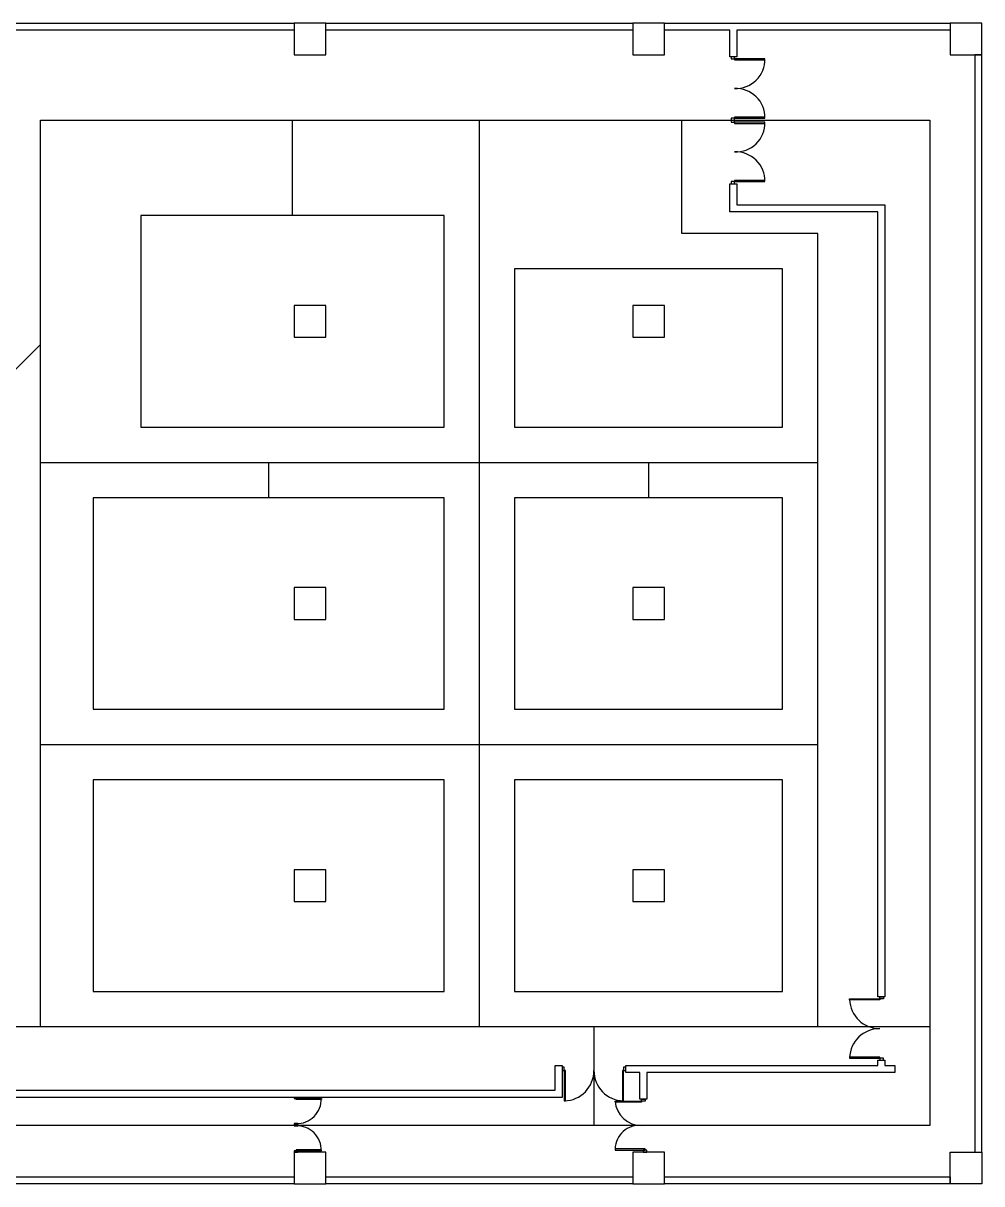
# Model space of a CAD drawing. Header units: centimetres. Extents: x -586 to 10005, y 1793 to 5385.
# Drawn here: x 7286 to 10005, y 2010 to 5300 of the extents above; entities that cross this region are included whole.
import ezdxf

# ---------------------------------------------------------------- set-up
doc = ezdxf.new("R2010")
doc.units = ezdxf.units.CM
doc.header["$MEASUREMENT"] = 0
for name, color, linetype in [('Coffee', 5, 'Continuous'), ('Doors', 4, 'Continuous'), ('Path', 3, 'Continuous'), ('Walls', 6, 'Continuous')]:
    doc.layers.add(name, color=color, linetype=linetype)

msp = doc.modelspace()

# ---------------------------------------------------------------- linework, layer by layer
at = {"layer": 'Coffee'}
for points in [[(7619.5, 4154.8), (8479.5, 4154.8), (8479.5, 4754.8), (7619.5, 4754.8)], [(8679.5, 4154.8), (9439.5, 4154.8), (9439.5, 4603.5), (8679.5, 4603.5)], [(7484.5, 3354.8), (8479.5, 3354.8), (8479.5, 3954.8), (7484.5, 3954.8)], [(8679.5, 3354.8), (9439.5, 3354.8), (9439.5, 3954.8), (8679.5, 3954.8)], [(7484.5, 2554.8), (8479.5, 2554.8), (8479.5, 3154.8), (7484.5, 3154.8)], [(8679.5, 2554.8), (9439.5, 2554.8), (9439.5, 3154.8), (8679.5, 3154.8)]]:
    msp.add_lwpolyline(points, close=True, dxfattribs=at)
at = {"layer": 'Doors'}
for points in [[(9293.5, 5198.8), (9303.5, 5198.8), (9303.5, 5204.8), (9293.5, 5204.8)], [(9303.5, 5195.8), (9389.5, 5195.8), (9389.5, 5198.8), (9303.5, 5198.8)], [(9303.5, 5030.8), (9389.5, 5030.8), (9389.5, 5033.8), (9303.5, 5033.8)], [(9293.5, 5018.8), (9303.5, 5018.8), (9303.5, 5030.8), (9293.5, 5030.8)], [(9303.5, 5015.8), (9389.5, 5015.8), (9389.5, 5018.8), (9303.5, 5018.8)], [(9293.5, 4844.8), (9303.5, 4844.8), (9303.5, 4850.8), (9293.5, 4850.8)], [(9303.5, 4850.8), (9389.5, 4850.8), (9389.5, 4853.8), (9303.5, 4853.8)], [(9629.5, 2533.8), (9715.5, 2533.8), (9715.5, 2530.8), (9629.5, 2530.8)], [(9715.5, 2539.8), (9725.5, 2539.8), (9725.5, 2533.8), (9715.5, 2533.8)], [(8814.5, 2330.8), (8820.5, 2330.8), (8820.5, 2340.8), (8814.5, 2340.8)], [(8988.5, 2330.8), (8994.5, 2330.8), (8994.5, 2340.8), (8988.5, 2340.8)], [(9629.5, 2365.8), (9715.5, 2365.8), (9715.5, 2368.8), (9629.5, 2368.8)], [(9715.5, 2359.8), (9725.5, 2359.8), (9725.5, 2365.8), (9715.5, 2365.8)], [(8820.5, 2244.8), (8823.5, 2244.8), (8823.5, 2330.8), (8820.5, 2330.8)], [(8985.5, 2244.8), (8988.5, 2244.8), (8988.5, 2330.8), (8985.5, 2330.8)], [(8054.5, 2251.8), (8064.5, 2251.8), (8064.5, 2254.8), (8054.5, 2254.8), (8054.5, 2251.8)], [(8059.5, 2251.8), (8131.5, 2251.8), (8131.5, 2248.8), (8059.5, 2248.8)], [(8964.5, 2243.8), (9039.5, 2243.8), (9039.5, 2240.8), (8964.5, 2240.8)], [(9039.5, 2249.8), (9049.5, 2249.8), (9049.5, 2244), (9039.5, 2244)], [(8054.5, 2177.3), (8064.5, 2177.3), (8064.5, 2180.3), (8054.5, 2180.3), (8054.5, 2177.3)], [(8054.5, 2174.3), (8064.5, 2174.3), (8064.5, 2177.3), (8054.5, 2177.3), (8054.5, 2174.3)], [(8059.5, 2102.8), (8131.5, 2102.8), (8131.5, 2105.8), (8059.5, 2105.8)], [(8964.5, 2105.1), (9049.5, 2104.8), (9049.5, 2108.6), (8964.5, 2108.8)], [(8054.5, 2099.8), (8064.5, 2099.8), (8064.5, 2102.8), (8054.5, 2102.8), (8054.5, 2099.8)], [(9044.5, 2099.8), (9054.5, 2099.8), (9054.5, 2104.8), (9044.5, 2104.8)]]:
    msp.add_lwpolyline(points, close=True, dxfattribs=at)
for centre, radius, start, end in [((9307, 5197.3), 82.6, 267.611, 1.0409), ((9307, 5032.3), 82.6, 358.9591, 92.389), ((9307, 5017.3), 82.6, 267.611, 1.0409), ((9307, 4852.3), 82.6, 358.9591, 92.389), ((9715.2, 2535.6), 85.8, 182.1862, 270.1937), ((9715.2, 2364), 85.8, 89.8063, 177.8138), ((8818.8, 2330.5), 85.7, 271.1543, 0.1938), ((8990.2, 2330.5), 85.7, 179.8062, 268.8457), ((8061.5, 2250.3), 70, 268.3652, 1.2275), ((9039.5, 2250.1), 75.3, 184.7719, 270), ((8061.5, 2104.3), 70, 358.7725, 91.6348), ((9032.4, 2107.3), 67.9, 83.9718, 178.7112)]:
    msp.add_arc(centre, radius, start, end, dxfattribs=at)
at = {"layer": 'Path'}
for p, q in [((7334.5, 5024.8), (9857.1, 5024.8)), ((7334.5, 2454.8), (7334.5, 5024.8)), ((8049.5, 4754.8), (8049.5, 5024.8)), ((8579.5, 2454.8), (8579.5, 5024.8)), ((9154, 4703.5), (9154, 5024.8)), ((9857.1, 5024.8), (9857, 2174.8)), ((9539.5, 4703.5), (9154, 4703.5)), ((9539.5, 2454.8), (9539.5, 4703.5)), ((6445, 3499.8), (7334.5, 4389.3)), ((7334.5, 4054.8), (9539.5, 4054.8)), ((7982, 3954.8), (7982, 4054.8)), ((9059.5, 4054.8), (9059.5, 3954.8)), ((7334.5, 3254.8), (9539.5, 3254.8)), ((9857, 2454.8), (7025.6, 2454.8)), ((8904.5, 2454.8), (8904.4, 2175.3)), ((9857, 2174.8), (4789.5, 2174.8))]:
    msp.add_line(p, q, dxfattribs=at)
at = {"layer": 'Walls'}
for points in [[(7184.5, 5299.8), (8054.5, 5299.8), (8054.5, 5279.8), (7184.5, 5279.8)], [(8144.5, 5299.8), (8054.5, 5299.8), (8054.5, 5209.8), (8144.5, 5209.8)], [(8144.5, 5299.8), (9014.5, 5299.8), (9014.5, 5279.8), (8144.5, 5279.8)], [(9104.5, 5299.8), (9014.5, 5299.8), (9014.5, 5209.8), (9104.5, 5209.8)], [(9104.5, 5299.8), (9914.5, 5299.8), (9914.5, 5279.8), (9309.5, 5279.8), (9309.5, 5204.8), (9289.5, 5204.8), (9289.5, 5279.8), (9104.5, 5279.8)], [(10004.5, 5299.8), (9914.5, 5299.8), (9914.5, 5209.8), (10004.5, 5209.8)], [(10004.5, 5209.8), (9984.5, 5209.8), (9984.5, 2099.8), (10004.5, 2099.8)], [(9309.5, 4784.8), (9729.5, 4784.8), (9729.5, 2539.8), (9709.5, 2539.8), (9709.5, 4764.8), (9289.5, 4764.8), (9289.5, 4844.8), (9309.5, 4844.8)], [(8144.5, 4499.8), (8054.5, 4499.8), (8054.5, 4409.8), (8144.5, 4409.8)], [(9104.5, 4499.8), (9014.5, 4499.8), (9014.5, 4409.8), (9104.5, 4409.8)], [(8144.5, 3699.8), (8054.5, 3699.8), (8054.5, 3609.8), (8144.5, 3609.8)], [(9104.5, 3699.8), (9014.5, 3699.8), (9014.5, 3609.8), (9104.5, 3609.8)], [(8054.5, 2809.8), (8144.5, 2809.8), (8144.5, 2899.8), (8054.5, 2899.8)], [(9014.5, 2809.8), (9104.5, 2809.8), (9104.5, 2899.8), (9014.5, 2899.8)], [(8814.5, 2344.8), (8814.5, 2254.8), (7174.5, 2254.8), (7174.5, 2274.8), (8794.5, 2274.8), (8794.5, 2344.8)], [(9709.5, 2359.8), (9729.5, 2359.8), (9729.5, 2344.8), (9757.5, 2344.8), (9757.5, 2324.8), (9054.5, 2324.8), (9054.5, 2249.8), (9034.5, 2249.8), (9034.5, 2324.8), (8994.5, 2324.8), (8994.5, 2344.8), (9709.5, 2344.8)], [(8144.5, 2099.8), (8054.5, 2099.8), (8054.5, 2009.8), (8144.5, 2009.8)], [(9104.5, 2099.8), (9014.5, 2099.8), (9014.5, 2009.8), (9104.5, 2009.8)], [(9914.5, 2099.8), (10004.5, 2099.8), (10004.5, 2009.8), (9914.5, 2009.8)], [(7184.5, 2009.8), (7184.5, 2029.8), (8054.5, 2029.8), (8054.5, 2009.8)], [(8144.5, 2009.8), (8144.5, 2029.8), (9014.5, 2029.8), (9014.5, 2009.8)], [(9104.5, 2009.8), (9104.5, 2029.8), (9914.5, 2029.8), (9914.5, 2009.8)]]:
    msp.add_lwpolyline(points, close=True, dxfattribs=at)

doc.saveas('drawing.dxf')
